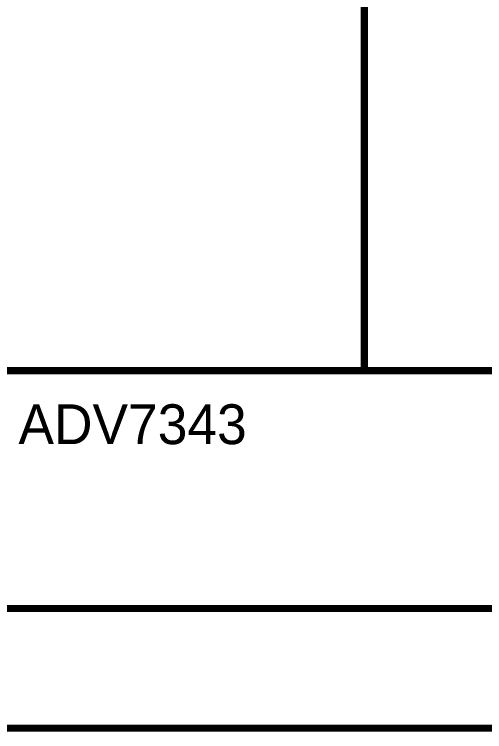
# Model space of a CAD drawing. Header units: inches. Extents: x 0 to 841, y 0 to 594.
# Drawn here: x 637.84 to 657.57, y 329.83 to 359.93 of the extents above; entities that cross this region are included whole.
import ezdxf

# ---------------------------------------------------------------- set-up
doc = ezdxf.new("R2010")
doc.units = ezdxf.units.IN
doc.layers.add('Sheet', color=255, linetype='Continuous')

msp = doc.modelspace()

# ---------------------------------------------------------------- linework, layer by layer
at = {"layer": 'Sheet'}
msp.add_lwpolyline([(625.001, 519.972, 0.3, 0.3, 0), (665.008, 519.972, 0.3, 0.3, 0), (665.008, 344.976, 0.3, 0.3, 0), (625.001, 344.976, 0.3, 0.3, 0), (625.001, 519.972, 0.3, 0.3, 0)], format="xyseb", close=True, dxfattribs=at)
for points in [[(652.517, 519.972, 0.3, 0.3, 0), (652.517, 344.976, 0.3, 0.3, 0)], [(610.002, 397.498, 0.3, 0.3, 0), (610.002, 372.491, 0.3, 0.3, 0), (610.002, 329.977, 0.3, 0.3, 0), (782.519, 329.977, 0.3, 0.3, 0), (782.519, 437.478, 0.3, 0.3, 0), (790.018, 437.478, 0.3, 0.3, 0)], [(790.018, 432.487, 0.3, 0.3, 0), (777.502, 432.487, 0.3, 0.3, 0), (777.502, 334.994, 0.3, 0.3, 0), (615.019, 334.994, 0.3, 0.3, 0), (615.019, 377.482, 0.3, 0.3, 0), (615.019, 392.481, 0.3, 0.3, 0), (615.019, 392.481, 0.3, 0.3, 0), (492.517, 392.481, 0.3, 0.3, 0)]]:
    msp.add_lwpolyline(points, format="xyseb", dxfattribs=at)

# ---------------------------------------------------------------- texts
msp.add_text('ADV7343', height=1.6724, dxfattribs=at).set_placement((638.014, 341.892))

doc.saveas('drawing.dxf')
